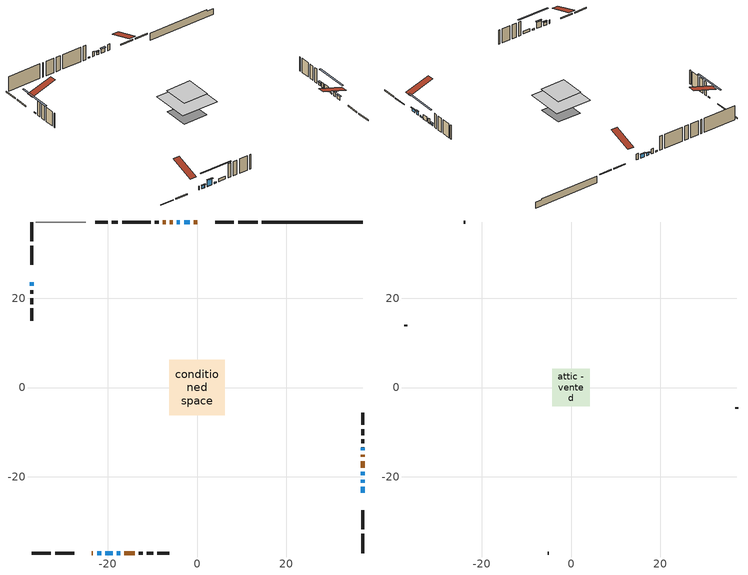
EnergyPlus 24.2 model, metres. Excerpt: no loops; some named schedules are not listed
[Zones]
conditioned space
 floor othersidecoefficients (Floor1 construction): -1.67,-1.67 -1.67,1.67 1.67,1.67 1.67,-1.67 z0.15
 floor adiabatic (AdiabaticFloorConstruction): -6.16,-6.16 -6.16,6.16 6.16,6.16 6.16,-6.16 z2.59
 floor foundation (Slab1 construction): -4,-4 -4,4 4,4 4,-4 z-2.26
 wall outside (RimJoist1 construction): 13.56,37.04 9.2,37.04 / -37.04,-37.04 -32.68,-37.04 / -37.04,37.04 -37.04,32.68 / 37.04,-37.04 37.04,-32.68 z0.15:0.45
 wall outside (RimJoist2 construction): 8.27,37.04 4.04,37.04 / -31.75,-37.04 -27.52,-37.04 / -37.04,31.75 -37.04,27.52 / 37.04,-31.75 37.04,-27.52 z0.15:0.45
 wall outside (AdiabaticWallConstruction): 37.04,-23.51 37.04,-22.24 z0.15:1.22; 37.04,-21.31 37.04,-20.6 / -1.63,37.04 -2.91,37.04 z0.15:1.42; -3.83,37.04 -4.5,37.04 z0.15:1.01; -22.38,-37.04 -21.44,-37.04 z0.15:1.19; -20.51,-37.04 -18.89,-37.04 z0.15:2.28; 37.04,-19.68 37.04,-18.91 / -37.04,23.51 -37.04,22.75 / -17.96,-37.04 -17.19,-37.04 z0.15:0.56; 37.04,-14.09 37.04,-13.43 z0.15:0.97
 wall outside (Wall1 construction): -8.55,37.04 -9.43,37.04 / -13,-37.04 -12.13,-37.04 / -37.04,21.82 -37.04,20.95 / 37.04,-12.5 37.04,-11.63 z0.15:5.03
 wall outside (Wall3 construction): -17.69,37.04 -19.07,37.04 / -11.2,-37.04 -9.82,-37.04 / -37.04,20.02 -37.04,18.64 / 37.04,-10.7 37.04,-9.32 z0.15:5.03
 wall outside (Wall4 construction): -20,37.04 -22.73,37.04 / -8.89,-37.04 -6.16,-37.04 / -37.04,17.71 -37.04,14.98 / 37.04,-8.39 37.04,-5.66 z0.15:5.03
 wall foundation (FoundationWall1 construction): 14.49,37.04,-2.26 14.49,37.04,0.15 34.78,37.04,0.15 34.78,37.04,-0.26 37.04,37.04,-0.26 37.04,37.04,-2.26
 wall othersidecoefficients (AdiabaticWallConstruction 1): 0.03,37.04 -0.71,37.04 z0.15:2.18
 wall othersidecoefficients (AdiabaticWallConstruction): -23.51,-37.04 -23.31,-37.04 z0.15:1.37; 37.04,-17.98 37.04,-16.46 / 37.04,-15.53 37.04,-15.02 / -5.42,37.04 -6.09,37.04 z0.15:1.78; -7.01,37.04 -7.63,37.04 z0.15:0.56; -16.27,-37.04 -13.93,-37.04 z0.15:1.07
 wall othersidecoefficients (Wall2 construction): -10.36,37.04 -16.76,37.04 z0.15:5.03
 wall adiabatic (Wall6 construction): -24.88,37.04 -36.11,37.04 z0.15:5.03
 window (WindowConstruction 1): 37.04,-23.51 37.04,-22.24 z0.15:1.22
 window (WindowConstruction 2): 37.04,-21.31 37.04,-20.6 z0.15:1.42
 window (WindowConstruction 3): -1.63,37.04 -2.9,37.04 z0.15:1.42
 window (WindowConstruction 4): -3.83,37.04 -4.49,37.04 z0.15:1.01
 window (WindowConstruction 5): -22.38,-37.04 -21.44,-37.04 z0.15:1.19
 window (WindowConstruction 6): -20.51,-37.04 -18.89,-37.04 z0.15:2.28
 window (WindowConstruction 7): 37.04,-19.67 37.04,-18.91 z0.15:0.56
 window (WindowConstruction 8): -37.04,23.51 -37.04,22.75 z0.15:0.56
 window (WindowConstruction 9): -17.96,-37.04 -17.19,-37.04 z0.15:0.56
 window (WindowConstruction): 37.04,-14.09 37.04,-13.43 z0.15:0.96
 door inside (Door): 0.03,37.04 -0.7,37.04 z0.15:2.18
 door inside (Window 5): -23.51,-37.04 -23.31,-37.04 z0.15:1.37
 door inside (Window): 37.04,-17.98 37.04,-16.46 z0.15:1.77
 door inside (Window 1): 37.04,-15.53 37.04,-15.02 z0.15:1.77
 door inside (Window 2): -5.42,37.04 -6.09,37.04 z0.15:1.77
 door inside (Window 3): -7.01,37.04 -7.62,37.04 z0.15:0.56
 door inside (Window 4): -16.26,-37.04 -13.93,-37.04 z0.15:1.06
 ceiling adiabatic (AdiabaticFloorConstruction): 6.16,-6.16 6.16,6.16 -6.16,6.16 -6.16,-6.16 z2.59
attic - vented
 floor to conditioned space (Floor2 construction Reversed): -4.19,-4.19 -4.19,4.19 4.19,4.19 4.19,-4.19 z5.03
 wall outside (Wall5 construction): -23.66,37.04 -23.96,37.04 / -5.23,-37.04 -4.93,-37.04 / -37.04,14.05 -37.04,13.75 / 37.04,-4.73 37.04,-4.43 z0.15:5.03
 roof outside (Roof1 construction): 0.96,37.04,5.03 0.96,28.87,7.75 3.11,28.87,7.75 3.11,37.04,5.03; -24.44,-37.04,5.03 -24.44,-28.87,7.75 -26.59,-28.87,7.75 -26.59,-37.04,5.03; -37.04,24.44,5.03 -28.87,24.44,7.75 -28.87,26.59,7.75 -37.04,26.59,5.03; 37.04,-24.44,5.03 28.87,-24.44,7.75 28.87,-26.59,7.75 37.04,-26.59,5.03
shading: 37.04,-22.04 37.04,-23.71 37.45,-23.71 37.45,-22.04 z1.42; 37.04,-20.4 37.04,-21.51 37.45,-21.51 37.45,-20.4 z1.62; -3.11,37.04 -1.43,37.04 -1.43,37.45 -3.11,37.45 z1.62; -4.7,37.04 -3.63,37.04 -3.63,37.45 -4.7,37.45 z1.21; -21.24,-37.04 -22.58,-37.04 -22.58,-37.45 -21.24,-37.45 z1.39; -18.68,-37.04 -20.71,-37.04 -20.71,-37.45 -18.68,-37.45 z2.48; 37.04,-13.83 37.04,-24.75 37.45,-24.75 37.45,-13.83 z5.64; -37.04,17.67 -37.04,28.59 -37.45,28.59 -37.45,17.67 z5.64; -12.11,-37.04 -23.04,-37.04 -23.04,-37.45 -12.11,-37.45 z5.64; 37.04,-13.23 37.04,-14.29 37.45,-14.29 37.45,-13.23 z1.16
[Building]
Building 1: Terrain=Suburbs
[Site:Location]
Toronto City Centre_ON: Latitude {deg}=43.63; Longitude {deg}=-79.39; Time Zone {hr}=-5; Elevation {m}=77; Keep Site Location Information=Yes
[Site:GroundTemperature:Shallow]
5.01852, 3.26908, 3.12898, 3.95918, 7.29196, 10.6092, 13.4851, 15.3069, 15.4617, 13.9799, 11.1774, 7.9619
[Site:WaterMainsTemperature]
Calculation Method=Schedule; Temperature Schedule=mains temperature schedule
[Material] Roughness=Rough; Thermal Absorptance=0.9
Name | Thickness {m} | Conductivity {W/m-K} | Density {kg/m3} | Specific Heat {J/kg-K} | Solar Absorptance | Visible Absorptance
asphalt or fiberglass shingles | 0.00635 | 0.162714 | 1121.4 | 1465.45 | 0.95 | 0.95
ceiling loosefill ins | 0.169333 | 0.0480833 | 16.02 | 1046.75 | 0.7 | 0.7
ceiling stud and cavity | 0.1397 | 1.11737 | 65.682 | 1177.47 | 0.7 | 0.7
concrete 4.0 in. | 0.1016 | 1.803125 | 2242.8 | 837.4 | 0.7 | 0.7
concrete 8.0 in. | 0.2032 | 1.803125 | 2242.8 | 837.4 | 0.7 | 0.7
door material | 0.04445 | 0.704713 | 512.64 | 1214.23 | 0.7 | 0.7
door material 1 | 0.04445 | 0.711738 | 512.64 | 1214.23 | 0.7 | 0.7
door material 2 | 0.04445 | 0.707043 | 512.64 | 1214.23 | 0.7 | 0.7
door material 3 | 0.04445 | 0.701242 | 512.64 | 1214.23 | 0.7 | 0.7
door material 4 | 0.04445 | 0.703553 | 512.64 | 1214.23 | 0.7 | 0.7
door material 5 | 0.04445 | 0.700091 | 512.64 | 1214.23 | 0.7 | 0.7
door material 6 | 0.04445 | 0.880494 | 512.64 | 1214.23 | 0.7 | 0.7
exterior vertical ins | 0.00241454 | 0.029427 | 32.04 | 1214.23 | 0.7 | 0.7
floor covering | 0.0127 | 0.0433444 | 54.468 | 1339.84 | 0.6 | 0.6
floor rigid ins | 0.051816 | 0.029427 | 32.04 | 1214.23 | 0.7 | 0.7
floor rigid ins 1; wall rigid ins | 0.512978 | 0.029427 | 32.04 | 1214.23 | 0.7 | 0.7
floor stud and cavity | 0.1397 | 0.54009 | 92.3553 | 1139.71 | 0.7 | 0.7
floor stud and cavity 1 | 0.1397 | 1.75129 | 37.0049 | 1207.88 | 0.7 | 0.7
furniture material conditioned space 1 | 0.1524 | 0.115458 | 640.8 | 1214.23 | 0.6 | 0.6
gypsum board | 0.0127 | 0.160291 | 801 | 837.4 | 0.6 | 0.6
gypsum board 1 | 0.0127 | 0.160291 | 801 | 837.4 | 0.7 | 0.7
osb sheathing 0.5 in. | 0.0127 | 0.115458 | 512.64 | 1214.23 | 0.7 | 0.7
osb sheathing 0.5 in. 1 | 0.0127 | 0.115458 | 512.64 | 1214.23 | 0.84 | 0.84
osb sheathing 0.75 in. | 0.01905 | 0.115458 | 512.64 | 1214.23 | 0.7 | 0.7
osb sheathing 2.0 in. | 0.0508 | 0.115458 | 512.64 | 1214.23 | 0.7 | 0.7
rim joist stud and cavity | 0.0508 | 0.0452492 | 125.044 | 1163.47 | 0.6 | 0.6
rim joist stud and cavity 1 | 0.0508 | 0.0332534 | 125.044 | 1163.47 | 0.6 | 0.6
slab rigid ins | 0.00217731 | 0.029427 | 32.04 | 1214.23 | 0.7 | 0.7
wall stud and cavity | 0.1397 | 0.101978 | 139.0536 | 1170.24 | 0.7 | 0.7
wall stud and cavity 1 | 0.1397 | 0.0763937 | 139.0536 | 1170.24 | 0.7 | 0.7
wall stud and cavity 2 | 0.1397 | 0.0983129 | 139.0536 | 1170.24 | 0.7 | 0.7
wall stud and cavity 3 | 0.1397 | 0.0827303 | 139.0536 | 1170.24 | 0.7 | 0.7
wall stud and cavity 4 | 0.0889 | 6.9971 | 50.32683 | 1063.81 | 0.6 | 0.6
wall stud and cavity 5 | 0.1397 | 0.0754492 | 139.0536 | 1170.24 | 0.7 | 0.7
wall stud and cavity 6 | 0.0889 | 0.380278 | 52.3479 | 1209.89 | 0.7 | 0.7
wall stud and cavity 7 | 0.0889 | 0.391764 | 83.0341 | 1211.67 | 0.7 | 0.7
wood siding | 0.0254 | 0.102417 | 544.68 | 1172.36 | 0.84 | 0.84
wood siding 1 | 0.00254 | 0.102417 | 544.68 | 1172.36 | 0.84 | 0.84
wood siding 2; wood siding 3; wood siding 4 | 0.0254 | 0.102417 | 544.68 | 1172.36 | 0.7 | 0.7
[WindowMaterial:SimpleGlazingSystem]
Name | U-Factor {W/m2-K} | Solar Heat Gain Coefficient
WindowMaterial | 3.30573 | 0.61
WindowMaterial 1 | 3.30232 | 0.66
WindowMaterial 2 | 3.30573 | 0.64
WindowMaterial 3 | 3.30119 | 0.67
WindowMaterial 4 | 3.30346 | 0.65
WindowMaterial 5 | 2.97754 | 0.59
WindowMaterial 6 | 3.30687 | 0.55
[Construction]
AdiabaticFloorConstruction: floor stud and cavity 1, floor rigid ins 1, osb sheathing 0.75 in., floor covering
AdiabaticWallConstruction: wood siding 3, wall rigid ins, wall stud and cavity 6, gypsum board
AdiabaticWallConstruction 1: wood siding 4, wall rigid ins, wall stud and cavity 6, gypsum board
Door: door material 6
Floor1 construction: floor stud and cavity, floor rigid ins, osb sheathing 0.75 in., floor covering
Floor2 construction Reversed: gypsum board, ceiling stud and cavity, ceiling loosefill ins
FoundationWall1 construction: concrete 8.0 in., gypsum board 1
furniture construction conditioned space 1: furniture material conditioned space 1
PartitionWallConstruction: gypsum board, wall stud and cavity 7, gypsum board
RimJoist1 construction: wood siding 2, osb sheathing 2.0 in., rim joist stud and cavity
RimJoist2 construction: wood siding 2, osb sheathing 2.0 in., rim joist stud and cavity 1
Roof1 construction: asphalt or fiberglass shingles
Slab1 construction: slab rigid ins, concrete 4.0 in.
Wall1 construction: wood siding, osb sheathing 0.5 in., wall stud and cavity, gypsum board
Wall2 construction: osb sheathing 0.5 in. 1, wall stud and cavity 1, gypsum board
Wall3 construction: wood siding, osb sheathing 0.5 in., wall stud and cavity 2, gypsum board
Wall4 construction: wood siding, osb sheathing 0.5 in., wall stud and cavity 3, gypsum board
Wall5 construction: wood siding 1, wall stud and cavity 4
Wall6 construction: osb sheathing 0.5 in. 1, wall stud and cavity 5, gypsum board
Window: door material
Window 1: door material 1
Window 2: door material 2
Window 3: door material 3
Window 4: door material 4
Window 5: door material 5
WindowConstruction; WindowConstruction 4: WindowMaterial
WindowConstruction 1: WindowMaterial 1
WindowConstruction 2: WindowMaterial 2
WindowConstruction 3: WindowMaterial 3
WindowConstruction 5: WindowMaterial 4
WindowConstruction 6: WindowMaterial 5
WindowConstruction 7; WindowConstruction 8; WindowConstruction 9: WindowMaterial 6
[Zone] Multiplier=1; Part of Total Floor Area=Yes
Name | Volume {m3}
attic - vented | 31.0591
conditioned space | 555.2
[Space]
Name | Zone | Volume {m3}
attic - vented 1 | attic - vented | 31.0591
conditioned space 1 | conditioned space | 555.2
[ZoneInfiltration:EffectiveLeakageArea]
infil attic - vented 1: Zone or Space=attic - vented 1; Schedule=Always On Discrete; Effective Air Leakage Area {cm2}=2959.58; Stack Coefficient=0.000528406; Wind Coefficient=1.55312e-05
[ZoneMixing]
whole house fan mix: Zone or Space=attic - vented; Schedule=Always On Continuous; Design Flow Rate Calculation Method=Flow/Zone; Design Flow Rate {m3/s}=0; Source Zone or Space=conditioned space
[SurfaceProperty:OtherSideCoefficients]
other non-freezing space: Combined Convective/Radiative Film Coefficient {W/m2-K}=8.35; Constant Temperature Coefficient=1; External Dry-Bulb Temperature Coefficient=0; Ground Temperature Coefficient=0; Wind Speed Coefficient=0; Zone Air Temperature Coefficient=0; Constant Temperature Schedule=other non-freezing space; Previous Other Side Temperature Coefficient=0
[SurfaceProperty:ExposedFoundationPerimeter]
Slab1: Exposed Perimeter Calculation Method=TotalExposedPerimeter; Total Exposed Perimeter {m}=22.552
[InternalMass] Zone or ZoneList=conditioned space; Space or SpaceList=conditioned space 1
Name | Construction | Surface Area {m2}
furniture mass conditioned space 1 | furniture construction conditioned space 1 | 90.7763
partition wall mass | PartitionWallConstruction | 226.941
[Lights]
interior lighting: Zone or ZoneList or Space or SpaceList=conditioned space 1; Schedule=interior lighting schedule; Design Level Calculation Method=LightingLevel; Lighting Level {W}=343.2; Return Air Fraction=0; Fraction Radiant=0.6; Fraction Visible=0.2; Fraction Replaceable=1
[People]
occupants: Zone or ZoneList or Space or SpaceList=conditioned space 1; Number of People Schedule=occupants schedule; Number of People Calculation Method=People; Number of People=3; Fraction Radiant=0.314171; Sensible Heat Fraction=0.56303; Activity Level Schedule=occupants activity schedule; Carbon Dioxide Generation Rate {m3/s-W}=0; Enable ASHRAE 55 Comfort Warnings=No; Mean Radiant Temperature Calculation Type=EnclosureAveraged
[ElectricEquipment] Zone or ZoneList or Space or SpaceList=conditioned space 1; Design Level Calculation Method=EquipmentLevel
Name | Schedule | Design Level {W} | Fraction Latent | Fraction Radiant | Fraction Lost
clothes dryer | clothes dryer schedule | 140.772 | 0.015 | 0.081 | 0.85
clothes washer | clothes washer schedule | 32.1985 | 0.03 | 0.162 | 0.7
cooking range | cooking range schedule | 208.969 | 0.08 | 0.432 | 0.2
dishwasher | dishwasher schedule | 66.8632 | 0.3 | 0.18 | 0.4
fridge | fridge schedule | 72.9452 | 0 | 0.6 | 0
mech vent bath fan 0 | mech vent bath fan 0 schedule | 4.4 | 0 | 0 | 1
mech vent house fan | mech vent house fan schedule | 0 | 0 | 0 | 1
mech vent house fan cfis | mech vent house fan cfis schedule | 0 | 0 | 0 | 0
mech vent range fan 0 | mech vent range fan 0 schedule | 2.2 | 0 | 0 | 1
misc plug loads | misc plug loads schedule | 494.7 | 0.045 | 0.513 | 0.1
whole house fan | Always On Discrete | 0 | 0 | 0 | 1
[OtherEquipment] Zone or ZoneList or Space or SpaceList=conditioned space 1; Design Level Calculation Method=EquipmentLevel
Name | Fuel Type | Schedule | Design Level {W} | Fraction Latent | Fraction Radiant | Fraction Lost
clothes dryer 1 | Electricity | clothes dryer schedule | 0 | 0.015 | 0.081 | 0.85
cooking range 1 | Electricity | cooking range schedule | 0 | 0.08 | 0.432 | 0.2
general water use latent | None | general water use schedule | 59.3978 | 1 | 0 | 0
general water use sensible | None | general water use schedule | -58.539 | 0 | 0.6 | 0
mech vent house fan latent load | None | Always On Discrete | 0 | 1 | 0 | 0
mech vent house fan sensible load | None | Always On Discrete | 0 | 0 | 0 | 0
water heater energy adjustment1 | NaturalGas | Always On Discrete | 0.01 | 0 | 0 | 1
[ZoneInfiltration:DesignFlowRate] Zone or ZoneList or Space or SpaceList=conditioned space 1; Schedule=Always On Discrete; Design Flow Rate Calculation Method=Flow/Zone; Design Flow Rate {m3/s}=0
infil flow; natural vent flow; whole house fan flow
[Foundation:Kiva]
Foundation Kiva 1: Initial Indoor Air Temperature {C}=18; Wall Height Above Grade {m}=0.149992; Wall Depth Below Slab {m}=0.2032; Custom Block Material Name 1=exterior vertical ins; Custom Block Depth 1 {m}=2.40999; Custom Block X Position 1 {m}=0.2159; Custom Block Z Position 1 {m}=0
[Foundation:Kiva:Settings]
Soil Conductivity {W/m-K}=0.849921; Soil Density {kg/m3}=1842.3; Soil Specific Heat {J/kg-K}=418.7; Ground Solar Absorptivity=0.9; Ground Thermal Absorptivity=0.9; Ground Surface Roughness {m}=0.03; Far-Field Width {m}=40; Deep-Ground Boundary Condition=ZeroFlux; Deep-Ground Depth {m}=40; Minimum Cell Dimension {m}=0.2; Maximum Cell Growth Coefficient=3; Simulation Timestep=Timestep
[Exterior:Lights]
exterior lighting: Schedule=exterior lighting schedule; Design Level {W}=75.6
[Schedule:Constant]
Name | Hourly Value
Always On Continuous; mech vent house fan schedule; mech vent house fan cfis schedule; Always On Discrete | 1
other non-freezing space; fridge schedule | 0
occupants activity schedule | 117.228
[Schedule:Week:Daily]
interior lighting schedule Week Rule - Jan1-Jan27: interior lighting schedule day, interior lighting schedule day, interior lighting schedule day, interior lighting schedule day, interior lighting schedule day, interior lighting schedule day, interior lighting schedule day, interior lighting schedule default day, interior lighting schedule default day, interior lighting schedule default day, interior lighting schedule default day, interior lighting schedule default day
interior lighting schedule Week Rule - Jan28-Feb3: interior lighting schedule day, interior lighting schedule day, interior lighting schedule day, interior lighting schedule day, interior lighting schedule day 1, interior lighting schedule day 1, interior lighting schedule day 1, interior lighting schedule default day, interior lighting schedule default day, interior lighting schedule default day, interior lighting schedule default day, interior lighting schedule default day
interior lighting schedule Week Rule - Feb4-Feb24: interior lighting schedule day 1, interior lighting schedule day 1, interior lighting schedule day 1, interior lighting schedule day 1, interior lighting schedule day 1, interior lighting schedule day 1, interior lighting schedule day 1, interior lighting schedule default day, interior lighting schedule default day, interior lighting schedule default day, interior lighting schedule default day, interior lighting schedule default day
interior lighting schedule Week Rule - Feb25-Mar3: interior lighting schedule day 1, interior lighting schedule day 1, interior lighting schedule day 1, interior lighting schedule day 1, interior lighting schedule day 2, interior lighting schedule day 2, interior lighting schedule day 2, interior lighting schedule default day, interior lighting schedule default day, interior lighting schedule default day, interior lighting schedule default day, interior lighting schedule default day
interior lighting schedule Week Rule - Mar4-Mar31: interior lighting schedule day 2, interior lighting schedule day 2, interior lighting schedule day 2, interior lighting schedule day 2, interior lighting schedule day 2, interior lighting schedule day 2, interior lighting schedule day 2, interior lighting schedule default day, interior lighting schedule default day, interior lighting schedule default day, interior lighting schedule default day, interior lighting schedule default day
interior lighting schedule Week Rule - Apr1-Apr28: interior lighting schedule day 3, interior lighting schedule day 3, interior lighting schedule day 3, interior lighting schedule day 3, interior lighting schedule day 3, interior lighting schedule day 3, interior lighting schedule day 3, interior lighting schedule default day, interior lighting schedule default day, interior lighting schedule default day, interior lighting schedule default day, interior lighting schedule default day
interior lighting schedule Week Rule - Apr29-May5: interior lighting schedule day 3, interior lighting schedule day 3, interior lighting schedule day 4, interior lighting schedule day 4, interior lighting schedule day 4, interior lighting schedule day 4, interior lighting schedule day 4, interior lighting schedule default day, interior lighting schedule default day, interior lighting schedule default day, interior lighting schedule default day, interior lighting schedule default day
interior lighting schedule Week Rule - May6-May26: interior lighting schedule day 4, interior lighting schedule day 4, interior lighting schedule day 4, interior lighting schedule day 4, interior lighting schedule day 4, interior lighting schedule day 4, interior lighting schedule day 4, interior lighting schedule default day, interior lighting schedule default day, interior lighting schedule default day, interior lighting schedule default day, interior lighting schedule default day
interior lighting schedule Week Rule - May27-Jun2: interior lighting schedule day 4, interior lighting schedule day 4, interior lighting schedule day 4, interior lighting schedule day 4, interior lighting schedule day 4, interior lighting schedule day 5, interior lighting schedule day 5, interior lighting schedule default day, interior lighting schedule default day, interior lighting schedule default day, interior lighting schedule default day, interior lighting schedule default day
interior lighting schedule Week Rule - Jun3-Jun30: interior lighting schedule day 5, interior lighting schedule day 5, interior lighting schedule day 5, interior lighting schedule day 5, interior lighting schedule day 5, interior lighting schedule day 5, interior lighting schedule day 5, interior lighting schedule default day, interior lighting schedule default day, interior lighting schedule default day, interior lighting schedule default day, interior lighting schedule default day
interior lighting schedule Week Rule - Jul1-Jul28: interior lighting schedule day 6, interior lighting schedule day 6, interior lighting schedule day 6, interior lighting schedule day 6, interior lighting schedule day 6, interior lighting schedule day 6, interior lighting schedule day 6, interior lighting schedule default day, interior lighting schedule default day, interior lighting schedule default day, interior lighting schedule default day, interior lighting schedule default day
interior lighting schedule Week Rule - Jul29-Aug4: interior lighting schedule day 6, interior lighting schedule day 6, interior lighting schedule day 6, interior lighting schedule day 7, interior lighting schedule day 7, interior lighting schedule day 7, interior lighting schedule day 7, interior lighting schedule default day, interior lighting schedule default day, interior lighting schedule default day, interior lighting schedule default day, interior lighting schedule default day
interior lighting schedule Week Rule - Aug5-Aug25: interior lighting schedule day 7, interior lighting schedule day 7, interior lighting schedule day 7, interior lighting schedule day 7, interior lighting schedule day 7, interior lighting schedule day 7, interior lighting schedule day 7, interior lighting schedule default day, interior lighting schedule default day, interior lighting schedule default day, interior lighting schedule default day, interior lighting schedule default day
interior lighting schedule Week Rule - Aug26-Sep1: interior lighting schedule day 7, interior lighting schedule day 7, interior lighting schedule day 7, interior lighting schedule day 7, interior lighting schedule day 7, interior lighting schedule day 7, interior lighting schedule day 8, interior lighting schedule default day, interior lighting schedule default day, interior lighting schedule default day, interior lighting schedule default day, interior lighting schedule default day
interior lighting schedule Week Rule - Sep2-Sep29: interior lighting schedule day 8, interior lighting schedule day 8, interior lighting schedule day 8, interior lighting schedule day 8, interior lighting schedule day 8, interior lighting schedule day 8, interior lighting schedule day 8, interior lighting schedule default day, interior lighting schedule default day, interior lighting schedule default day, interior lighting schedule default day, interior lighting schedule default day
interior lighting schedule Week Rule - Sep30-Oct6: interior lighting schedule day 8, interior lighting schedule day 9, interior lighting schedule day 9, interior lighting schedule day 9, interior lighting schedule day 9, interior lighting schedule day 9, interior lighting schedule day 9, interior lighting schedule default day, interior lighting schedule default day, interior lighting schedule default day, interior lighting schedule default day, interior lighting schedule default day
interior lighting schedule Week Rule - Oct7-Oct27: interior lighting schedule day 9, interior lighting schedule day 9, interior lighting schedule day 9, interior lighting schedule day 9, interior lighting schedule day 9, interior lighting schedule day 9, interior lighting schedule day 9, interior lighting schedule default day, interior lighting schedule default day, interior lighting schedule default day, interior lighting schedule default day, interior lighting schedule default day
interior lighting schedule Week Rule - Oct28-Nov3: interior lighting schedule day 9, interior lighting schedule day 9, interior lighting schedule day 9, interior lighting schedule day 9, interior lighting schedule day 10, interior lighting schedule day 10, interior lighting schedule day 10, interior lighting schedule default day, interior lighting schedule default day, interior lighting schedule default day, interior lighting schedule default day, interior lighting schedule default day
interior lighting schedule Week Rule - Nov4-Nov24: interior lighting schedule day 10, interior lighting schedule day 10, interior lighting schedule day 10, interior lighting schedule day 10, interior lighting schedule day 10, interior lighting schedule day 10, interior lighting schedule day 10, interior lighting schedule default day, interior lighting schedule default day, interior lighting schedule default day, interior lighting schedule default day, interior lighting schedule default day
interior lighting schedule Week Rule - Nov25-Dec1: interior lighting schedule day 10, interior lighting schedule day 10, interior lighting schedule day 10, interior lighting schedule day 10, interior lighting schedule day 10, interior lighting schedule day 10, interior lighting schedule day 11, interior lighting schedule default day, interior lighting schedule default day, interior lighting schedule default day, interior lighting schedule default day, interior lighting schedule default day
interior lighting schedule Week Rule - Dec2-Dec31: interior lighting schedule day 11, interior lighting schedule day 11, interior lighting schedule day 11, interior lighting schedule day 11, interior lighting schedule day 11, interior lighting schedule day 11, interior lighting schedule day 11, interior lighting schedule default day, interior lighting schedule default day, interior lighting schedule default day, interior lighting schedule default day, interior lighting schedule default day
occupants schedule Week Rule - Jan1-Dec31: occupants schedule day, occupants schedule day, occupants schedule day, occupants schedule day, occupants schedule day, occupants schedule day, occupants schedule day, occupants schedule default day, occupants schedule default day, occupants schedule default day, occupants schedule default day, occupants schedule default day
clothes dryer schedule Week Rule - Jan1-Dec31: clothes dryer schedule day, clothes dryer schedule day, clothes dryer schedule day, clothes dryer schedule day, clothes dryer schedule day, clothes dryer schedule day, clothes dryer schedule day, clothes dryer schedule default day, clothes dryer schedule default day, clothes dryer schedule default day, clothes dryer schedule default day, clothes dryer schedule default day
clothes washer schedule Week Rule - Jan1-Dec31: clothes washer schedule day, clothes washer schedule day, clothes washer schedule day, clothes washer schedule day, clothes washer schedule day, clothes washer schedule day, clothes washer schedule day, clothes washer schedule default day, clothes washer schedule default day, clothes washer schedule default day, clothes washer schedule default day, clothes washer schedule default day
cooking range schedule Week Rule - Jan1-Dec31: cooking range schedule day, cooking range schedule day, cooking range schedule day, cooking range schedule day, cooking range schedule day, cooking range schedule day, cooking range schedule day, cooking range schedule default day, cooking range schedule default day, cooking range schedule default day, cooking range schedule default day, cooking range schedule default day
dishwasher schedule Week Rule - Jan1-Dec31: dishwasher schedule day, dishwasher schedule day, dishwasher schedule day, dishwasher schedule day, dishwasher schedule day, dishwasher schedule day, dishwasher schedule day, dishwasher schedule default day, dishwasher schedule default day, dishwasher schedule default day, dishwasher schedule default day, dishwasher schedule default day
mech vent bath fan 0 schedule Week Rule - Jan1-Dec31: mech vent bath fan 0 schedule day, mech vent bath fan 0 schedule day, mech vent bath fan 0 schedule day, mech vent bath fan 0 schedule day, mech vent bath fan 0 schedule day, mech vent bath fan 0 schedule day, mech vent bath fan 0 schedule day, mech vent bath fan 0 schedule default day, mech vent bath fan 0 schedule default day, mech vent bath fan 0 schedule default day, mech vent bath fan 0 schedule default day, mech vent bath fan 0 schedule default day
mech vent range fan 0 schedule Week Rule - Jan1-Dec31: mech vent range fan 0 schedule day, mech vent range fan 0 schedule day, mech vent range fan 0 schedule day, mech vent range fan 0 schedule day, mech vent range fan 0 schedule day, mech vent range fan 0 schedule day, mech vent range fan 0 schedule day, mech vent range fan 0 schedule default day, mech vent range fan 0 schedule default day, mech vent range fan 0 schedule default day, mech vent range fan 0 schedule default day, mech vent range fan 0 schedule default day
misc plug loads schedule Week Rule - Jan1-Dec31: misc plug loads schedule day, misc plug loads schedule day, misc plug loads schedule day, misc plug loads schedule day, misc plug loads schedule day, misc plug loads schedule day, misc plug loads schedule day, misc plug loads schedule default day, misc plug loads schedule default day, misc plug loads schedule default day, misc plug loads schedule default day, misc plug loads schedule default day
general water use schedule Week Rule - Jan1-Dec31: general water use schedule day, general water use schedule day, general water use schedule day, general water use schedule day, general water use schedule day, general water use schedule day, general water use schedule day, general water use schedule default day, general water use schedule default day, general water use schedule default day, general water use schedule default day, general water use schedule default day
exterior lighting schedule Week Rule - Jan1-Jan27: exterior lighting schedule day, exterior lighting schedule day, exterior lighting schedule day, exterior lighting schedule day, exterior lighting schedule day, exterior lighting schedule day, exterior lighting schedule day, exterior lighting schedule default day, exterior lighting schedule default day, exterior lighting schedule default day, exterior lighting schedule default day, exterior lighting schedule default day
exterior lighting schedule Week Rule - Jan28-Feb3: exterior lighting schedule day, exterior lighting schedule day, exterior lighting schedule day, exterior lighting schedule day, exterior lighting schedule day 1, exterior lighting schedule day 1, exterior lighting schedule day 1, exterior lighting schedule default day, exterior lighting schedule default day, exterior lighting schedule default day, exterior lighting schedule default day, exterior lighting schedule default day
exterior lighting schedule Week Rule - Feb4-Feb24: exterior lighting schedule day 1, exterior lighting schedule day 1, exterior lighting schedule day 1, exterior lighting schedule day 1, exterior lighting schedule day 1, exterior lighting schedule day 1, exterior lighting schedule day 1, exterior lighting schedule default day, exterior lighting schedule default day, exterior lighting schedule default day, exterior lighting schedule default day, exterior lighting schedule default day
exterior lighting schedule Week Rule - Feb25-Mar3: exterior lighting schedule day 1, exterior lighting schedule day 1, exterior lighting schedule day 1, exterior lighting schedule day 1, exterior lighting schedule day 2, exterior lighting schedule day 2, exterior lighting schedule day 2, exterior lighting schedule default day, exterior lighting schedule default day, exterior lighting schedule default day, exterior lighting schedule default day, exterior lighting schedule default day
exterior lighting schedule Week Rule - Mar4-Mar31: exterior lighting schedule day 2, exterior lighting schedule day 2, exterior lighting schedule day 2, exterior lighting schedule day 2, exterior lighting schedule day 2, exterior lighting schedule day 2, exterior lighting schedule day 2, exterior lighting schedule default day, exterior lighting schedule default day, exterior lighting schedule default day, exterior lighting schedule default day, exterior lighting schedule default day
exterior lighting schedule Week Rule - Apr1-Apr28: exterior lighting schedule day 3, exterior lighting schedule day 3, exterior lighting schedule day 3, exterior lighting schedule day 3, exterior lighting schedule day 3, exterior lighting schedule day 3, exterior lighting schedule day 3, exterior lighting schedule default day, exterior lighting schedule default day, exterior lighting schedule default day, exterior lighting schedule default day, exterior lighting schedule default day
exterior lighting schedule Week Rule - Apr29-May5: exterior lighting schedule day 3, exterior lighting schedule day 3, exterior lighting schedule day 4, exterior lighting schedule day 4, exterior lighting schedule day 4, exterior lighting schedule day 4, exterior lighting schedule day 4, exterior lighting schedule default day, exterior lighting schedule default day, exterior lighting schedule default day, exterior lighting schedule default day, exterior lighting schedule default day
exterior lighting schedule Week Rule - May6-May26: exterior lighting schedule day 4, exterior lighting schedule day 4, exterior lighting schedule day 4, exterior lighting schedule day 4, exterior lighting schedule day 4, exterior lighting schedule day 4, exterior lighting schedule day 4, exterior lighting schedule default day, exterior lighting schedule default day, exterior lighting schedule default day, exterior lighting schedule default day, exterior lighting schedule default day
exterior lighting schedule Week Rule - May27-Jun2: exterior lighting schedule day 4, exterior lighting schedule day 4, exterior lighting schedule day 4, exterior lighting schedule day 4, exterior lighting schedule day 4, exterior lighting schedule day 5, exterior lighting schedule day 5, exterior lighting schedule default day, exterior lighting schedule default day, exterior lighting schedule default day, exterior lighting schedule default day, exterior lighting schedule default day
exterior lighting schedule Week Rule - Jun3-Jun30: exterior lighting schedule day 5, exterior lighting schedule day 5, exterior lighting schedule day 5, exterior lighting schedule day 5, exterior lighting schedule day 5, exterior lighting schedule day 5, exterior lighting schedule day 5, exterior lighting schedule default day, exterior lighting schedule default day, exterior lighting schedule default day, exterior lighting schedule default day, exterior lighting schedule default day
[Schedule:Year]
interior lighting schedule: interior lighting schedule Week Rule - Jan1-Jan27, 1, 1, 1, 27, interior lighting schedule Week Rule - Jan28-Feb3, 1, 28, 2, 3, interior lighting schedule Week Rule - Feb4-Feb24, 2, 4, 2, 24, interior lighting schedule Week Rule - Feb25-Mar3, 2, 25, 3, 3, interior lighting schedule Week Rule - Mar4-Mar31, 3, 4, 3, 31, interior lighting schedule Week Rule - Apr1-Apr28, 4, 1, 4, 28, interior lighting schedule Week Rule - Apr29-May5, 4, 29, 5, 5, interior lighting schedule Week Rule - May6-May26, 5, 6, 5, 26, interior lighting schedule Week Rule - May27-Jun2, 5, 27, 6, 2, interior lighting schedule Week Rule - Jun3-Jun30, 6, 3, 6, 30, interior lighting schedule Week Rule - Jul1-Jul28, 7, 1, 7, 28, interior lighting schedule Week Rule - Jul29-Aug4, 7, 29, 8, 4, interior lighting schedule Week Rule - Aug5-Aug25, 8, 5, 8, 25, interior lighting schedule Week Rule - Aug26-Sep1, 8, 26, 9, 1, interior lighting schedule Week Rule - Sep2-Sep29, 9, 2, 9, 29, interior lighting schedule Week Rule - Sep30-Oct6, 9, 30, 10, 6, interior lighting schedule Week Rule - Oct7-Oct27, 10, 7, 10, 27, interior lighting schedule Week Rule - Oct28-Nov3, 10, 28, 11, 3, interior lighting schedule Week Rule - Nov4-Nov24, 11, 4, 11, 24, interior lighting schedule Week Rule - Nov25-Dec1, 11, 25, 12, 1, interior lighting schedule Week Rule - Dec2-Dec31, 12, 2, 12, 31
occupants schedule: occupants schedule Week Rule - Jan1-Dec31, 1, 1, 12, 31
clothes dryer schedule: clothes dryer schedule Week Rule - Jan1-Dec31, 1, 1, 12, 31
clothes washer schedule: clothes washer schedule Week Rule - Jan1-Dec31, 1, 1, 12, 31
cooking range schedule: cooking range schedule Week Rule - Jan1-Dec31, 1, 1, 12, 31
dishwasher schedule: dishwasher schedule Week Rule - Jan1-Dec31, 1, 1, 12, 31
mech vent bath fan 0 schedule: mech vent bath fan 0 schedule Week Rule - Jan1-Dec31, 1, 1, 12, 31
mech vent range fan 0 schedule: mech vent range fan 0 schedule Week Rule - Jan1-Dec31, 1, 1, 12, 31
misc plug loads schedule: misc plug loads schedule Week Rule - Jan1-Dec31, 1, 1, 12, 31
general water use schedule: general water use schedule Week Rule - Jan1-Dec31, 1, 1, 12, 31
exterior lighting schedule: exterior lighting schedule Week Rule - Jan1-Jan27, 1, 1, 1, 27, exterior lighting schedule Week Rule - Jan28-Feb3, 1, 28, 2, 3, exterior lighting schedule Week Rule - Feb4-Feb24, 2, 4, 2, 24, exterior lighting schedule Week Rule - Feb25-Mar3, 2, 25, 3, 3, exterior lighting schedule Week Rule - Mar4-Mar31, 3, 4, 3, 31, exterior lighting schedule Week Rule - Apr1-Apr28, 4, 1, 4, 28, exterior lighting schedule Week Rule - Apr29-May5, 4, 29, 5, 5, exterior lighting schedule Week Rule - May6-May26, 5, 6, 5, 26, exterior lighting schedule Week Rule - May27-Jun2, 5, 27, 6, 2, exterior lighting schedule Week Rule - Jun3-Jun30, 6, 3, 6, 30, exterior lighting schedule Week Rule - Jul1-Jul28, 7, 1, 7, 28, exterior lighting schedule Week Rule - Jul29-Aug4, 7, 29, 8, 4, exterior lighting schedule Week Rule - Aug5-Aug25, 8, 5, 8, 25, exterior lighting schedule Week Rule - Aug26-Sep1, 8, 26, 9, 1, exterior lighting schedule Week Rule - Sep2-Sep29, 9, 2, 9, 29, exterior lighting schedule Week Rule - Sep30-Oct6, 9, 30, 10, 6, exterior lighting schedule Week Rule - Oct7-Oct27, 10, 7, 10, 27, exterior lighting schedule Week Rule - Oct28-Nov3, 10, 28, 11, 3, exterior lighting schedule Week Rule - Nov4-Nov24, 11, 4, 11, 24, exterior lighting schedule Week Rule - Nov25-Dec1, 11, 25, 12, 1, exterior lighting schedule Week Rule - Dec2-Dec31, 12, 2, 12, 31
[Schedule:Compact]
mains temperature schedule: Through: 01/01, For: AllDays, Until: 24:00, 8.80333, Through: 01/02, For: AllDays, Until: 24:00, 8.74333, Through: 01/03, For: AllDays, Until: 24:00, 8.68389, Through: 01/04, For: AllDays, Until: 24:00, 8.62611, Through: 01/05, For: AllDays, Until: 24:00, 8.56944, Through: 01/06, For: AllDays, Until: 24:00, 8.51389, Through: 01/07, For: AllDays, Until: 24:00, 8.45944, Through: 01/08, For: AllDays, Until: 24:00, 8.40611, Through: 01/09, For: AllDays, Until: 24:00, 8.35389, Through: 01/10, For: AllDays, Until: 24:00, 8.30278, Through: 01/11, For: AllDays, Until: 24:00, 8.25333, Through: 01/12, For: AllDays, Until: 24:00, 8.205, Through: 01/13, For: AllDays, Until: 24:00, 8.15778, Through: 01/14, For: AllDays, Until: 24:00, 8.11222, Through: 01/15, For: AllDays, Until: 24:00, 8.06778, Through: 01/16, For: AllDays, Until: 24:00, 8.02444, Through: 01/17, For: AllDays, Until: 24:00, 7.98222, Through: 01/18, For: AllDays, Until: 24:00, 7.94167, Through: 01/19, For: AllDays, Until: 24:00, 7.90222, Through: 01/20, For: AllDays, Until: 24:00, 7.86444, Through: 01/21, For: AllDays, Until: 24:00, 7.82778, Through: 01/22, For: AllDays, Until: 24:00, 7.79278, Through: 01/23, For: AllDays, Until: 24:00, 7.75889, Through: 01/24, For: AllDays, Until: 24:00, 7.72667, Through: 01/25, For: AllDays, Until: 24:00, 7.69556, Through: 01/26, For: AllDays, Until: 24:00, 7.66611, Through: 01/27, For: AllDays, Until: 24:00, 7.63778, Through: 01/28, For: AllDays, Until: 24:00, 7.61111, Through: 01/29, For: AllDays, Until: 24:00, 7.58556, Through: 01/30, For: AllDays, Until: 24:00, 7.56167, Through: 01/31, For: AllDays, Until: 24:00, 7.53944, Through: 02/01, For: AllDays, Until: 24:00, 7.51833, Through: 02/02, For: AllDays, Until: 24:00, 7.49889, Through: 02/03, For: AllDays, Until: 24:00, 7.48111, Through: 02/04, For: AllDays, Until: 24:00, 7.46444, Through: 02/05, For: AllDays, Until: 24:00, 7.44944, Through: 02/06, For: AllDays, Until: 24:00, 7.43556, Through: 02/07, For: AllDays, Until: 24:00, 7.42333, Through: 02/08, For: AllDays, Until: 24:00, 7.41278, Through: 02/09, For: AllDays, Until: 24:00, 7.40389, Through: 02/10, For: AllDays, Until: 24:00, 7.39611, Through: 02/11, For: AllDays, Until: 24:00, 7.39, Through: 02/12, For: AllDays, Until: 24:00, 7.38556, Through: 02/13, For: AllDays, Until: 24:00, 7.38222, Through: 02/14, For: AllDays, Until: 24:00, 7.38056, Through: 02/15, For: AllDays, Until: 24:00, 7.38056, Through: 02/16, For: AllDays, Until: 24:00, 7.38222, Through: 02/17, For: AllDays, Until: 24:00, 7.385, Through: 02/18, For: AllDays, Until: 24:00, 7.38944, Through: 02/19, For: AllDays, Until: 24:00, 7.395, Through: 02/20, For: AllDays, Until: 24:00, 7.40278, Through: 02/21, For: AllDays, Until: 24:00, 7.41167, Through: 02/22, For: AllDays, Until: 24:00, 7.42222, Through: 02/23, For: AllDays, Until: 24:00, 7.43389, Through: 02/24, For: AllDays, Until: 24:00, 7.44722, Through: 02/25, For: AllDays, Until: 24:00, 7.46222, Through: 02/26, For: AllDays, Until: 24:00, 7.47833, Through: 02/27, For: AllDays, Until: 24:00, 7.49611, Through: 02/28, For: AllDays, Until: 24:00, 7.51556, Through: 03/01, For: AllDays, Until: 24:00, 7.53667, Through: 03/02, For: AllDays, Until: 24:00, 7.55889, Through: 03/03, For: AllDays, Until: 24:00, 7.58222, Through: 03/04, For: AllDays, Until: 24:00, 7.60722, Through: 03/05, For: AllDays, Until: 24:00, 7.63389, Through: 03/06, For: AllDays, Until: 24:00, 7.66222, Through: 03/07, For: AllDays, Until: 24:00, 7.69111, Through: 03/08, For: AllDays, Until: 24:00, 7.72222, Through: 03/09, For: AllDays, Until: 24:00, 7.75444, Through: 03/10, For: AllDays, Until: 24:00, 7.78778, Through: 03/11, For: AllDays, Until: 24:00, 7.82278, Through: 03/12, For: AllDays, Until: 24:00, 7.85944, Through: 03/13, For: AllDays, Until: 24:00, 7.89722, Through: 03/14, For: AllDays, Until: 24:00, 7.93611, Through: 03/15, For: AllDays, Until: 24:00, 7.97667, Through: 03/16, For: AllDays, Until: 24:00, 8.01833, Through: 03/17, For: AllDays, Until: 24:00, 8.06167, Through: 03/18, For: AllDays, Until: 24:00, 8.10611, Through: 03/19, For: AllDays, Until: 24:00, 8.15167, Through: 03/20, For: AllDays, Until: 24:00, 8.19833, Through: 03/21, For: AllDays, Until: 24:00, 8.24667, Through: 03/22, For: AllDays, Until: 24:00, 8.29611, Through: 03/23, For: AllDays, Until: 24:00, 8.34667, Through: 03/24, For: AllDays, Until: 24:00, 8.39889, Through: 03/25, For: AllDays, Until: 24:00, 8.45167, Through: 03/26, For: AllDays, Until: 24:00, 8.50611, Through: 03/27, For: AllDays, Until: 24:00, 8.56167, Through: 03/28, For: AllDays, Until: 24:00, 8.61833, Through: 03/29, For: AllDays, Until: 24:00, 8.67611, Through: 03/30, For: AllDays, Until: 24:00, 8.735, Through: 03/31, For: AllDays, Until: 24:00, 8.795, Through: 04/01, For: AllDays, Until: 24:00, 8.85611, Through: 04/02, For: AllDays, Until: 24:00, 8.91833, Through: 04/03, For: AllDays, Until: 24:00, 8.98167, Through: 04/04, For: AllDays, Until: 24:00, 9.04556, Through: 04/05, For: AllDays, Until: 24:00, 9.11111, Through: 04/06, For: AllDays, Until: 24:00, 9.17722, Through: 04/07, For: AllDays, Until: 24:00, 9.24444, Through: 04/08, For: AllDays, Until: 24:00, 9.31222, Through: 04/09, For: AllDays, Until: 24:00, 9.38167, Through: 04/10, For: AllDays, Until: 24:00, 9.45167, Through: 04/11, For: AllDays, Until: 24:00, 9.52222, Through: 04/12, For: AllDays, Until: 24:00, 9.59444, Through: 04/13, For: AllDays, Until: 24:00, 9.66667, Through: 04/14, For: AllDays, Until: 24:00, 9.74, Through: 04/15, For: AllDays, Until: 24:00, 9.81444, Through: 04/16, For: AllDays, Until: 24:00, 9.88944, Through: 04/17, For: AllDays, Until: 24:00, 9.96556, Through: 04/18, For: AllDays, Until: 24:00, 10.0417, Through: 04/19, For: AllDays, Until: 24:00, 10.1189, Through: 04/20, For: AllDays, Until: 24:00, 10.1972, Through: 04/21, For: AllDays, Until: 24:00, 10.2756, Through: 04/22, For: AllDays, Until: 24:00, 10.355, Through: 04/23, For: AllDays, Until: 24:00, 10.435, Through: 04/24, For: AllDays, Until: 24:00, 10.515, Through: 04/25, For: AllDays, Until: 24:00, 10.5961, Through: 04/26, For: AllDays, Until: 24:00, 10.6778, Through: 04/27, For: AllDays, Until: 24:00, 10.76, Through: 04/28, For: AllDays, Until: 24:00, 10.8428, Through: 04/29, For: AllDays, Until: 24:00, 10.9261, Through: 04/30, For: AllDays, Until: 24:00, 11.0094, Through: 05/01, For: AllDays, Until: 24:00, 11.0933, Through: 05/02, For: AllDays, Until: 24:00, 11.1778, Through: 05/03, For: AllDays, Until: 24:00, 11.2628, Through: 05/04, For: AllDays, Until: 24:00, 11.3478, Through: 05/05, For: AllDays, Until: 24:00, 11.4333, Through: 05/06, For: AllDays, Until: 24:00, 11.5189, Through: 05/07, For: AllDays, Until: 24:00, 11.605, Through: 05/08, For: AllDays, Until: 24:00, 11.6917, Through: 05/09, For: AllDays, Until: 24:00, 11.7778, Through: 05/10, For: AllDays, Until: 24:00, 11.865, Through: 05/11, For: AllDays, Until: 24:00, 11.9517, Through: 05/12, For: AllDays, Until: 24:00, 12.0389, Through: 05/13, For: AllDays, Until: 24:00, 12.1261, Through: 05/14, For: AllDays, Until: 24:00, 12.2133, Through: 05/15, For: AllDays, Until: 24:00, 12.3006, Through: 05/16, For: AllDays, Until: 24:00, 12.3883, Through: 05/17, For: AllDays, Until: 24:00, 12.4756, Through: 05/18, For: AllDays, Until: 24:00, 12.5628, Through: 05/19, For: AllDays, Until: 24:00, 12.6506, Through: 05/20, For: AllDays, Until: 24:00, 12.7378, Through: 05/21, For: AllDays, Until: 24:00, 12.825, Through: 05/22, For: AllDays, Until: 24:00, 12.9122, Through: 05/23, For: AllDays, Until: 24:00, 12.9994, Through: 05/24, For: AllDays, Until: 24:00, 13.0861, Through: 05/25, For: AllDays, Until: 24:00, 13.1728, Through: 05/26, For: AllDays, Until: 24:00, 13.2594, Through: 05/27, For: AllDays, Until: 24:00, 13.3456, Through: 05/28, For: AllDays, Until: 24:00, 13.4317, Through: 05/29, For: AllDays, Until: 24:00, 13.5172, Through: 05/30, For: AllDays, Until: 24:00, 13.6028, Through: 05/31, For: AllDays, Until: 24:00, 13.6878, Through: 06/01, For: AllDays, Until: 24:00, 13.7722, Through: 06/02, For: AllDays, Until: 24:00, 13.8567, Through: 06/03, For: AllDays, Until: 24:00, 13.9406, Through: 06/04, For: AllDays, Until: 24:00, 14.0239, Through: 06/05, For: AllDays, Until: 24:00, 14.1067, Through: 06/06, For: AllDays, Until: 24:00, 14.1894, Through: 06/07, For: AllDays, Until: 24:00, 14.2711, Through: 06/08, For: AllDays, Until: 24:00, 14.3528, Through: 06/09, For: AllDays, Until: 24:00, 14.4339, Through: 06/10, For: AllDays, Until: 24:00, 14.5139, Through: 06/11, For: AllDays, Until: 24:00, 14.5939, Through: 06/12, For: AllDays, Until: 24:00, 14.6728, Through: 06/13, For: AllDays, Until: 24:00, 14.7511, Through: 06/14, For: AllDays, Until: 24:00, 14.8289, Through: 06/15, For: AllDays, Until: 24:00, 14.9061, Through: 06/16, For: AllDays, Until: 24:00, 14.9822, Through: 06/17, For: AllDays, Until: 24:00, 15.0578, Through: 06/18, For: AllDays, Until: 24:00, 15.1328, Through: 06/19, For: AllDays, Until: 24:00, 15.2067, Through: 06/20, For: AllDays, Until: 24:00, 15.28, Through: 06/21, For: AllDays, Until: 24:00, 15.3522, Through: 06/22, For: AllDays, Until: 24:00, 15.4239, Through: 06/23, For: AllDays, Until: 24:00, 15.4944, Through: 06/24, For: AllDays, Until: 24:00, 15.5639, Through: 06/25, For: AllDays, Until: 24:00, 15.6328, Through: 06/26, For: AllDays, Until: 24:00, 15.7006, Through: 06/27, For: AllDays, Until: 24:00, 15.7678, Through: 06/28, For: AllDays, Until: 24:00, 15.8333, Through: 06/29, For: AllDays, Until: 24:00, 15.8983, Through: 06/30, For: AllDays, Until: 24:00, 15.9622, Through: 07/01, For: AllDays, Until: 24:00, 16.025, Through: 07/02, For: AllDays, Until: 24:00, 16.0872, Through: 07/03, For: AllDays, Until: 24:00, 16.1478, Through: 07/04, For: AllDays, Until: 24:00, 16.2072, Through: 07/05, For: AllDays, Until: 24:00, 16.2661, Through: 07/06, For: AllDays, Until: 24:00, 16.3233, Through: 07/07, For: AllDays, Until: 24:00, 16.3794, Through: 07/08, For: AllDays, Until: 24:00, 16.435, Through: 07/09, For: AllDays, Until: 24:00, 16.4889, Through: 07/10, For: AllDays, Until: 24:00, 16.5417, Through: 07/11, For: AllDays, Until: 24:00, 16.5928, Through: 07/12, For: AllDays, Until: 24:00, 16.6433, Through: 07/13, For: AllDays, Until: 24:00, 16.6922, Through: 07/14, For: AllDays, Until: 24:00, 16.74, Through: 07/15, For: AllDays, Until: 24:00, 16.7867, Through: 07/16, For: AllDays, Until: 24:00, 16.8322, Through: 07/17, For: AllDays, Until: 24:00, 16.8761, Through: 07/18, For: AllDays, Until: 24:00, 16.9189, Through: 07/19, For: AllDays, Until: 24:00, 16.96, Through: 07/20, For: AllDays, Until: 24:00, 17, Through: 07/21, For: AllDays, Until: 24:00, 17.0389, Through: 07/22, For: AllDays, Until: 24:00, 17.0761, Through: 07/23, For: AllDays, Until: 24:00, 17.1122, Through: 07/24, For: AllDays, Until: 24:00, 17.1467, Through: 07/25, For: AllDays, Until: 24:00, 17.18, Through: 07/26, For: AllDays, Until: 24:00, 17.2117, Through: 07/27, For: AllDays, Until: 24:00, 17.2422, Through: 07/28, For: AllDays, Until: 24:00, 17.2711, Through: 07/29, For: AllDays, Until: 24:00, 17.2983, Through: 07/30, For: AllDays, Until: 24:00, 17.3244, Through: 07/31, For: AllDays, Until: 24:00, 17.3494, Through: 08/01, For: AllDays, Until: 24:00, 17.3728, Through: 08/02, For: AllDays, Until: 24:00, 17.3944, Through: 08/03, For: AllDays, Until: 24:00, 17.4144, Through: 08/04, For: AllDays, Until: 24:00, 17.4333, Through: 08/05, For: AllDays, Until: 24:00, 17.4506, Through: 08/06, For: AllDays, Until: 24:00, 17.4667, Through: 08/07, For: AllDays, Until: 24:00, 17.4811, Through: 08/08, For: AllDays, Until: 24:00, 17.4939, Through: 08/09, For: AllDays, Until: 24:00, 17.5056, Through: 08/10, For: AllDays, Until: 24:00, 17.5156, Through: 08/11, For: AllDays, Until: 24:00, 17.5239, Through: 08/12, For: AllDays, Until: 24:00, 17.5311, Through: 08/13, For: AllDays, Until: 24:00, 17.5361, Through: 08/14, For: AllDays, Until: 24:00, 17.54, Through: 08/15, For: AllDays, Until: 24:00, 17.5428, Through: 08/16, For: AllDays, Until: 24:00, 17.5439, Through: 08/17, For: AllDays, Until: 24:00, 17.5433, Through: 08/18, For: AllDays, Until: 24:00, 17.5411, Through: 08/19, For: AllDays, Until: 24:00, 17.5372, Through: 08/20, For: AllDays, Until: 24:00, 17.5322, Through: 08/21, For: AllDays, Until: 24:00, 17.5256, Through: 08/22, For: AllDays, Until: 24:00, 17.5178, Through: 08/23, For: AllDays, Until: 24:00, 17.5083, Through: 08/24, For: AllDays, Until: 24:00, 17.4972, Through: 08/25, For: AllDays, Until: 24:00, 17.4844, Through: 08/26, For: AllDays, Until: 24:00, 17.4706, Through: 08/27, For: AllDays, Until: 24:00, 17.455, Through: 08/28, For: AllDays, Until: 24:00, 17.4378, Through: 08/29, For: AllDays, Until: 24:00, 17.4194, Through: 08/30, For: AllDays, Until: 24:00, 17.3994, Through: 08/31, For: AllDays, Until: 24:00, 17.3778, Through: 09/01, For: AllDays, Until: 24:00, 17.355, Through: 09/02, For: AllDays, Until: 24:00, 17.3311, Through: 09/03, For: AllDays, Until: 24:00, 17.305, Through: 09/04, For: AllDays, Until: 24:00, 17.2778, Through: 09/05, For: AllDays, Until: 24:00, 17.2494, Through: 09/06, For: AllDays, Until: 24:00, 17.2194, Through: 09/07, For: AllDays, Until: 24:00, 17.1878, Through: 09/08, For: AllDays, Until: 24:00, 17.155, Through: 09/09, For: AllDays, Until: 24:00, 17.1206, Through: 09/10, For: AllDays, Until: 24:00, 17.085, Through: 09/11, For: AllDays, Until: 24:00, 17.0483, Through: 09/12, For: AllDays, Until: 24:00, 17.01, Through: 09/13, For: AllDays, Until: 24:00, 16.97, Through: 09/14, For: AllDays, Until: 24:00, 16.9289, Through: 09/15, For: AllDays, Until: 24:00, 16.8867, Through: 09/16, For: AllDays, Until: 24:00, 16.8428, Through: 09/17, For: AllDays, Until: 24:00, 16.7983, Through: 09/18, For: AllDays, Until: 24:00, 16.7517, Through: 09/19, For: AllDays, Until: 24:00, 16.7044, Through: 09/20, For: AllDays, Until: 24:00, 16.6556, Through: 09/21, For: AllDays, Until: 24:00, 16.6056, Through: 09/22, For: AllDays, Until: 24:00, 16.5544, Through: 09/23, For: AllDays, Until: 24:00, 16.5017, Through: 09/24, For: AllDays, Until: 24:00, 16.4483, Through: 09/25, For: AllDays, Until: 24:00, 16.3933, Through: 09/26, For: AllDays, Until: 24:00, 16.3372, Through: 09/27, For: AllDays, Until: 24:00, 16.2806, Through: 09/28, For: AllDays, Until: 24:00, 16.2222, Through: 09/29, For: AllDays, Until: 24:00, 16.1628, Through: 09/30, For: AllDays, Until: 24:00, 16.1022, Through: 10/01, For: AllDays, Until: 24:00, 16.0406, Through: 10/02, For: AllDays, Until: 24:00, 15.9778, Through: 10/03, For: AllDays, Until: 24:00, 15.9144, Through: 10/04, For: AllDays, Until: 24:00, 15.8494, Through: 10/05, For: AllDays, Until: 24:00, 15.7839, Through: 10/06, For: AllDays, Until: 24:00, 15.7172, Through: 10/07, For: AllDays, Until: 24:00, 15.6494, Through: 10/08, For: AllDays, Until: 24:00, 15.5811, Through: 10/09, For: AllDays, Until: 24:00, 15.5117, Through: 10/10, For: AllDays, Until: 24:00, 15.4411, Through: 10/11, For: AllDays, Until: 24:00, 15.37, Through: 10/12, For: AllDays, Until: 24:00, 15.2978, Through: 10/13, For: AllDays, Until: 24:00, 15.225, Through: 10/14, For: AllDays, Until: 24:00, 15.1511, Through: 10/15, For: AllDays, Until: 24:00, 15.0767, Through: 10/16, For: AllDays, Until: 24:00, 15.0011, Through: 10/17, For: AllDays, Until: 24:00, 14.925, Through: 10/18, For: AllDays, Until: 24:00, 14.8483, Through: 10/19, For: AllDays, Until: 24:00, 14.7706, Through: 10/20, For: AllDays, Until: 24:00, 14.6922, Through: 10/21, For: AllDays, Until: 24:00, 14.6133, Through: 10/22, For: AllDays, Until: 24:00, 14.5339, Through: 10/23, For: AllDays, Until: 24:00, 14.4539, Through: 10/24, For: AllDays, Until: 24:00, 14.3728, Through: 10/25, For: AllDays, Until: 24:00, 14.2917, Through: 10/26, For: AllDays, Until: 24:00, 14.21, Through: 10/27, For: AllDays, Until: 24:00, 14.1272, Through: 10/28, For: AllDays, Until: 24:00, 14.0444, Through: 10/29, For: AllDays, Until: 24:00, 13.9611, Through: 10/30, For: AllDays, Until: 24:00, 13.8772, Through: 10/31, For: AllDays, Until: 24:00, 13.7933, Through: 11/01, For: AllDays, Until: 24:00, 13.7089, Through: 11/02, For: AllDays, Until: 24:00, 13.6239, Through: 11/03, For: AllDays, Until: 24:00, 13.5383, Through: 11/04, For: AllDays, Until: 24:00, 13.4528, Through: 11/05, For: AllDays, Until: 24:00, 13.3667, Through: 11/06, For: AllDays, Until: 24:00, 13.2806, Through: 11/07, For: AllDays, Until: 24:00, 13.1944, Through: 11/08, For: AllDays, Until: 24:00, 13.1078, Through: 11/09, For: AllDays, Until: 24:00, 13.0206, Through: 11/10, For: AllDays, Until: 24:00, 12.9339, Through: 11/11, For: AllDays, Until: 24:00, 12.8467, Through: 11/12, For: AllDays, Until: 24:00, 12.7594, Through: 11/13, For: AllDays, Until: 24:00, 12.6722, Through: 11/14, For: AllDays, Until: 24:00, 12.5844, Through: 11/15, For: AllDays, Until: 24:00, 12.4972, Through: 11/16, For: AllDays, Until: 24:00, 12.41, Through: 11/17, For: AllDays, Until: 24:00, 12.3222, Through: 11/18, For: AllDays, Until: 24:00, 12.235, Through: 11/19, For: AllDays, Until: 24:00, 12.1478, Through: 11/20, For: AllDays, Until: 24:00, 12.0606, Through: 11/21, For: AllDays, Until: 24:00, 11.9733, Through: 11/22, For: AllDays, Until: 24:00, 11.8861, Through: 11/23, For: AllDays, Until: 24:00, 11.7994, Through: 11/24, For: AllDays, Until: 24:00, 11.7128, Through: 11/25, For: AllDays, Until: 24:00, 11.6267, Through: 11/26, For: AllDays, Until: 24:00, 11.5406, Through: 11/27, For: AllDays, Until: 24:00, 11.4544, Through: 11/28, For: AllDays, Until: 24:00, 11.3689, Through: 11/29, For: AllDays, Until: 24:00, 11.2839, Through: 11/30, For: AllDays, Until: 24:00, 11.1989, Through: 12/01, For: AllDays, Until: 24:00, 11.1144, Through: 12/02, For: AllDays, Until: 24:00, 11.03, Through: 12/03, For: AllDays, Until: 24:00, 10.9467, Through: 12/04, For: AllDays, Until: 24:00, 10.8633, Through: 12/05, For: AllDays, Until: 24:00, 10.7806, Through: 12/06, For: AllDays, Until: 24:00, 10.6983, Through: 12/07, For: AllDays, Until: 24:00, 10.6167, Through: 12/08, For: AllDays, Until: 24:00, 10.5356, Through: 12/09, For: AllDays, Until: 24:00, 10.4544, Through: 12/10, For: AllDays, Until: 24:00, 10.3744, Through: 12/11, For: AllDays, Until: 24:00, 10.295, Through: 12/12, For: AllDays, Until: 24:00, 10.2167, Through: 12/13, For: AllDays, Until: 24:00, 10.1383, Through: 12/14, For: AllDays, Until: 24:00, 10.0611, Through: 12/15, For: AllDays, Until: 24:00, 9.98444, Through: 12/16, For: AllDays, Until: 24:00, 9.90833, Through: 12/17, For: AllDays, Until: 24:00, 9.83278, Through: 12/18, For: AllDays, Until: 24:00, 9.75833, Through: 12/19, For: AllDays, Until: 24:00, 9.685, Through: 12/20, For: AllDays, Until: 24:00, 9.61222, Through: 12/21, For: AllDays, Until: 24:00, 9.54, Through: 12/22, For: AllDays, Until: 24:00, 9.46889, Through: 12/23, For: AllDays, Until: 24:00, 9.39889, Through: 12/24, For: AllDays, Until: 24:00, 9.32944, Through: 12/25, For: AllDays, Until: 24:00, 9.26111, Through: 12/26, For: AllDays, Until: 24:00, 9.19389, Through: 12/27, For: AllDays, Until: 24:00, 9.12722, Through: 12/28, For: AllDays, Until: 24:00, 9.06167, Through: 12/29, For: AllDays, Until: 24:00, 8.99722, Through: 12/30, For: AllDays, Until: 24:00, 8.93389, Through: 12/31, For: AllDays, Until: 24:00, 8.87111
